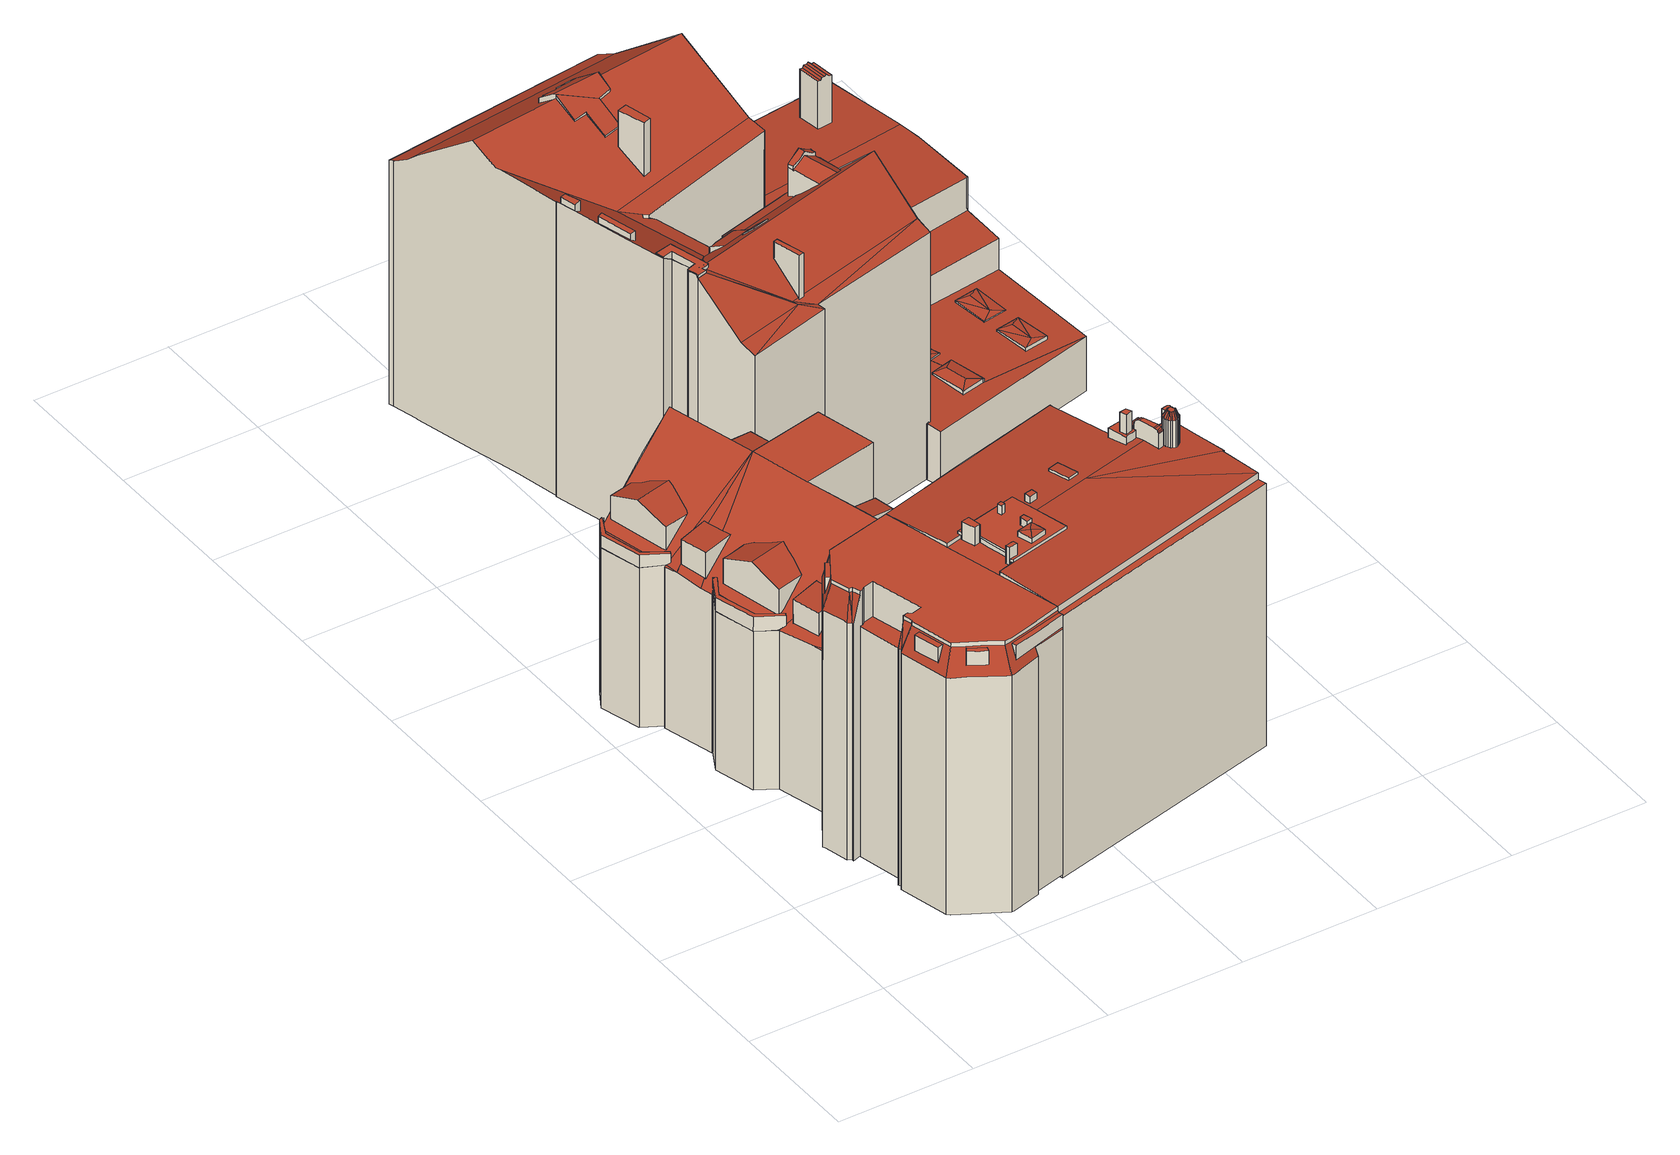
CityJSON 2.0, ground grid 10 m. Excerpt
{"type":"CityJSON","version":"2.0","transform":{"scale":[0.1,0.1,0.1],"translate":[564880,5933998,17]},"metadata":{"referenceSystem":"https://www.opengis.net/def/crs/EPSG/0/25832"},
"CityObjects":{
"building1":{"type":"Building","attributes":{"Grundfläche 2D":"112.129531","Grundhöhe NN":"19.241"},"children":["building1-1","building1-2","building1-3","building1-4"],"geometry":[{"type":"Solid","lod":"3","boundaries":[[[[0,1,2,3,4,5,6,7,8,9]],[[10,11,12,13,14,15]],[[14,16,17,15]],[[18,19,20,21,17,16]],[[22,21,20]],[[22,23,24,25]],[[22,25,21]],[[26,27,28,29,30,31,32,33,34,35,36,37,38,39,40,41,42,43,44,45,46,47,48,49]],[[50,51,52]],[[52,51,53,54,55]],[[56,57,51]],[[51,57,53]],[[56,58,59,57]],[[6,60,61,59,58,62,63,64,65,7]],[[66,67,68,69,70,71,72,73,74]],[[37,10,15,38]],[[38,15,17,39]],[[17,21,40,39]],[[40,21,25,41]],[[41,25,24,42]],[[55,54,53,26,49]],[[53,57,27,26]],[[27,57,59,28]],[[28,59,61,60,6,30,29]],[[31,30,6,5,4,3,33,32]],[[75,73,72,71,76,77]],[[1,0,78,79]],[[1,79,80,81,34,33,3,2]],[[82,83,84,85,86,13,12,11,10,37,36,35,34,81,87]],[[14,13,86,88]],[[16,14,88,89]],[[90,20,19,18,16,89,91]],[[22,20,90,92]],[[23,22,92,93]],[[43,42,24,23,93,76,71,70]],[[43,70,69,44]],[[44,69,68,45]],[[45,68,67,46]],[[46,67,66,47]],[[47,66,74,48]],[[75,94,95,50,52,55,49,48,74,73]],[[51,50,95,96]],[[56,51,96,97]],[[58,56,97,98]],[[99,7,65,64,63,62,58,98,100]],[[101,9,8,7,99,102]],[[0,9,101,78]],[[94,75,77,76,93,92,90,91,89,88,86,85,84,83,82,87,81,80,79,78,101,102,99,100,98,97,96,95]]]],"semantics":{"surfaces":[{"type":"RoofSurface"},{"type":"WallSurface"},{"type":"GroundSurface"}],"values":[[0,0,0,0,0,0,0,0,0,0,0,0,0,0,0,1,1,1,1,1,1,1,1,1,1,1,1,1,1,1,1,1,1,1,1,1,1,1,1,1,1,1,1,1,1,1,1,2]]}}]},
"building1-1":{"type":"BuildingInstallation","parents":["building1"],"geometry":[{"type":"MultiSurface","lod":"3","boundaries":[[[103,104,105,106]],[[104,103,107]],[[107,108,105,104]],[[106,105,108]]],"semantics":{"surfaces":[{"type":"RoofSurface"},{"type":"WallSurface"}],"values":[0,1,1,1]}}]},
"building1-2":{"type":"BuildingInstallation","parents":["building1"],"geometry":[{"type":"MultiSurface","lod":"3","boundaries":[[[109,110,111,112,2]],[[110,109,113]],[[0,1,112,111,110,113,114]],[[2,112,1]]],"semantics":{"surfaces":[{"type":"RoofSurface"},{"type":"WallSurface"}],"values":[0,1,1,1]}}]},
"building1-3":{"type":"BuildingInstallation","parents":["building1"],"geometry":[{"type":"MultiSurface","lod":"3","boundaries":[[[115,116,117,118,119]],[[119,120,115]],[[121,117,116,115,120,122]],[[117,121,118]]],"semantics":{"surfaces":[{"type":"RoofSurface"},{"type":"WallSurface"}],"values":[0,1,1,1]}}]},
"building1-4":{"type":"BuildingInstallation","parents":["building1"],"geometry":[{"type":"MultiSurface","lod":"3","boundaries":[[[123,124,125,126]],[[123,126,127]],[[123,127,128,124]],[[125,124,128]]],"semantics":{"surfaces":[{"type":"RoofSurface"},{"type":"WallSurface"}],"values":[0,1,1,1]}}]},
"building2":{"type":"Building","attributes":{"Grundfläche 2D":"242.272488","Grundhöhe NN":"19.209"},"children":["building2-1","building2-2","building2-3","building2-4","building2-5","building2-6","building2-7","building2-8"],"geometry":[{"type":"MultiSurface","lod":"3","boundaries":[[[129,130,131,132,133,134,135]],[[134,136,137,138,139,140,135]],[[141,142,143,144,145]],[[146,147,148,149,150,151]],[[152,153,154,155,146,151,156]],[[157,158,159]],[[160,161,162,163,164,158,157]],[[143,165,166,167,168,169,170,171,164,163,162,161,160,172,173,144],[129,135,140,139,138,174,175,176,177,131,130]],[[178,144,173,179,180,181,182,183,184,185,186]],[[173,187,179]],[[143,188,189]],[[190,143,189,191,192]],[[192,191,193,194,195,196,143,190]],[[197,198,199,200,199,201,202,203,143,196],[149,148,147,146,155,154,153,204,205,200]],[[206,202,201,199,198,207]],[[208,207,198]],[[209,210,202]],[[143,203,202,210,211,212]],[[210,167,166,165,143,212,211]],[[171,170,169,213,214,164]],[[215,216,217,218,182,181,180]],[[215,180,179,219]],[[133,176,175,136,134]],[[137,136,175,174,138]],[[133,132,131,177,176]],[[143,142,188]],[[178,186,141,145,144]],[[186,188,142,141]],[[151,150,200,205,204,152,156]],[[153,152,204]],[[200,150,149]],[[184,183,220,218,217]],[[219,179,187]],[[187,221,215,219]],[[221,222,216,215]],[[222,184,217,216]],[[160,157,159,223,86]],[[172,160,86,85]],[[187,173,172,85,224]],[[221,187,224,225]],[[222,221,225,226]],[[184,222,226,227]],[[228,229,230,231,194,193,191,189,188,186,185,184,227,232]],[[198,197,196,195,194,231,233]],[[208,198,233,234]],[[207,208,234,235]],[[206,207,235,236]],[[202,206,236,237]],[[209,202,237,238]],[[168,167,210,209,238,239]],[[169,168,239,240]],[[213,169,240,241]],[[214,213,241,242]],[[164,214,242,243]],[[159,158,164,243,223]],[[228,232,227,226,225,224,85,86,223,243,242,241,240,239,238,237,236,235,234,233,231,230,229]]],"semantics":{"surfaces":[{"type":"RoofSurface"},{"type":"WallSurface"},{"type":"GroundSurface"}],"values":[0,0,0,0,0,0,0,0,0,0,0,0,0,0,0,0,0,0,0,0,0,0,1,1,1,1,1,1,1,1,1,1,1,1,1,1,1,1,1,1,1,1,1,1,1,1,1,1,1,1,1,1,1,1,1,2]}}]},
"building2-1":{"type":"BuildingInstallation","parents":["building2"],"geometry":[{"type":"MultiSurface","lod":"3","boundaries":[[[244,245,246,247]],[[246,245,248]],[[244,247,249]],[[245,244,249,248]]],"semantics":{"surfaces":[{"type":"RoofSurface"},{"type":"WallSurface"}],"values":[0,1,1,1]}}]},
"building2-2":{"type":"BuildingInstallation","parents":["building2"],"geometry":[{"type":"MultiSurface","lod":"3","boundaries":[[[250,218,220,251,252]],[[252,251,253]],[[218,250,182]],[[251,220,183,253]]],"semantics":{"surfaces":[{"type":"RoofSurface"},{"type":"WallSurface"}],"values":[0,1,1,1]}}]},
"building2-3":{"type":"BuildingInstallation","parents":["building2"],"geometry":[{"type":"MultiSurface","lod":"3","boundaries":[[[254,255,256,257]],[[256,255,258,259]],[[254,257,260]],[[261,258,255,254,260]]],"semantics":{"surfaces":[{"type":"RoofSurface"},{"type":"WallSurface"}],"values":[0,1,1,1]}}]},
"building2-4":{"type":"BuildingInstallation","parents":["building2"],"geometry":[{"type":"MultiSurface","lod":"3","boundaries":[[[161,262,263,264,265]],[[264,263,266,267]],[[265,264,267]],[[263,262,162,266]]],"semantics":{"surfaces":[{"type":"RoofSurface"},{"type":"WallSurface"}],"values":[0,1,1,1]}}]},
"building2-5":{"type":"BuildingInstallation","parents":["building2"],"geometry":[{"type":"MultiSurface","lod":"3","boundaries":[[[268,269,270,271,272,273,274,275,276,277,278,279,280]],[[281,163,282,272,271,270]],[[282,283,273,272]],[[284,274,273,283,171]],[[275,274,284,285]],[[170,286,287,277,276,275,285]],[[278,277,287,288]],[[288,289,169,213,268,280,279,278]],[[213,214,269,268]],[[164,281,270,269,214]]],"semantics":{"surfaces":[{"type":"RoofSurface"},{"type":"WallSurface"}],"values":[0,1,1,1,1,1,1,1,1,1]}}]},
"building2-6":{"type":"BuildingInstallation","parents":["building2"],"geometry":[{"type":"MultiSurface","lod":"3","boundaries":[[[212,290,291,292,293,294,165]],[[166,295,293,292,291,211]],[[293,295,294]],[[291,290,211]]],"semantics":{"surfaces":[{"type":"RoofSurface"},{"type":"WallSurface"}],"values":[0,1,1,1]}}]},
"building2-7":{"type":"BuildingInstallation","parents":["building2"],"geometry":[{"type":"MultiSurface","lod":"3","boundaries":[[[296,297,298,299,300,301,302,303,304,305,306,307,306]],[[308,301,300,309,203]],[[301,308,310,311,201,312,304,303,302]],[[305,304,312,313]],[[306,305,313,199]],[[307,306,199,314]],[[198,296,306,199]],[[198,208,297,296]],[[208,207,298,297]],[[207,206,299,298]],[[299,206,202,309,300]]],"semantics":{"surfaces":[{"type":"RoofSurface"},{"type":"WallSurface"}],"values":[0,1,1,1,1,1,1,1,1,1,1]}}]},
"building2-8":{"type":"BuildingInstallation","parents":["building2"],"geometry":[{"type":"MultiSurface","lod":"3","boundaries":[[[315,316,317,318,190]],[[317,319,318]],[[316,315,320]],[[192,319,317,316,320]]],"semantics":{"surfaces":[{"type":"RoofSurface"},{"type":"WallSurface"}],"values":[0,1,1,1]}}]},
"building3":{"type":"Building","attributes":{"Grundfläche 2D":"284.206562","Grundhöhe NN":"18.857"},"children":["building3-1","building3-2","building3-3","building3-4","building3-5","building3-6","building3-7","building3-8","building3-9","building3-10","building3-11","building3-12","building3-13"],"geometry":[{"type":"MultiSurface","lod":"3","boundaries":[[[321,322,323,324,325,326,327,328,329,330,331,332,333,334],[335,336,337,338,339],[340,341,342,343],[344,345,346,347]],[[348,349,350,351,352,353,33,354]],[[348,354,355]],[[356,357,358,359,360,361,362,348,355,363]],[[364,365,357,366,365]],[[367,368,369,364,365,366]],[[361,360,359,358,357,365,364,370,371,372,373,374,375,376,37,377,378,379,380,381,382,383,384,349,348,362]],[[385,386,387,388]],[[389,390,391,392,393]],[[394,395,396,35,34,397,398,399,400,401,402,403]],[[404,398,397]],[[405,406,407,408,409,410,411,412,413,414,415,416,417,418,419,420,421,422,423]],[[388,387,354,33]],[[375,374,389,393,37,376]],[[424,425,328,327,426]],[[427,351,332,331]],[[351,350,333,332]],[[350,349,384,334,333]],[[383,382,381,380,323,322,321,334,384]],[[380,379,428,325,324,323]],[[391,429,430,431,432,433,35,378,377,37,393,392]],[[378,35,396,379]],[[428,379,396,395]],[[428,395,394,434]],[[434,394,403,426]],[[425,424,426,403,402,401]],[[425,401,400,435]],[[435,400,399,436]],[[436,399,398,427]],[[427,398,404,351]],[[353,352,351,404,397,34]],[[385,388,33,353,34,437,438,439]],[[386,385,439,440]],[[440,441,442,355,354,387,386]],[[363,355,442,443]],[[444,445,446,414,367,366,357,356,363,443,447]],[[411,410,370,364,369,368,367,414,413,412]],[[370,410,409,371]],[[371,409,408,372]],[[448,449,390,389,374,373,372,408,407,450]],[[391,390,449,429]],[[415,414,446,451]],[[452,417,416,415,451,453]],[[418,417,452,454]],[[419,418,454,455]],[[420,419,455,456]],[[421,420,456,457]],[[422,421,457,458]],[[459,405,423,422,458,460]],[[406,405,459,461]],[[407,406,461,450]],[[34,35,433,437]],[[444,447,443,442,441,440,439,438,437,433,432,431,430,429,449,448,450,461,459,460,458,457,456,455,454,452,453,451,446,445]]],"semantics":{"surfaces":[{"type":"RoofSurface"},{"type":"WallSurface"},{"type":"GroundSurface"}],"values":[0,0,0,0,0,0,0,0,0,0,0,0,1,1,1,1,1,1,1,1,1,1,1,1,1,1,1,1,1,1,1,1,1,1,1,1,1,1,1,1,1,1,1,1,1,1,1,1,1,1,1,1,2]}}]},
"building3-1":{"type":"BuildingInstallation","parents":["building3"],"geometry":[{"type":"MultiSurface","lod":"3","boundaries":[[[462,463,464,465]],[[465,464,466,467]],[[462,465,467,468]],[[463,462,468,469]],[[464,463,469,466]]],"semantics":{"surfaces":[{"type":"RoofSurface"},{"type":"WallSurface"}],"values":[0,1,1,1,1]}}]},
"building3-2":{"type":"BuildingInstallation","parents":["building3"],"geometry":[{"type":"MultiSurface","lod":"3","boundaries":[[[470,471,472,473,474,475,476,477,478,479,480,481,482,483]],[[475,474,484,485]],[[485,486,476,475]],[[478,477,476,486,358,365]],[[479,478,365,487]],[[487,368,480,479]],[[368,369,364,482,481,480]],[[364,488,483,482]],[[488,489,470,483]],[[489,490,471,470]],[[490,359,472,471]],[[473,472,359,491]]],"semantics":{"surfaces":[{"type":"RoofSurface"},{"type":"WallSurface"}],"values":[0,1,1,1,1,1,1,1,1,1,1,1]}}]},
"building3-3":{"type":"BuildingInstallation","parents":["building3"],"geometry":[{"type":"MultiSurface","lod":"3","boundaries":[[[492,493,494,495,496,497]],[[435,400,401,498,499,493,492,497,496,329,328,425]],[[499,398,494,493]],[[399,436,427,331,330,495,494,398]],[[495,330,329,496]],[[435,436,399,400]]],"semantics":{"surfaces":[{"type":"RoofSurface"},{"type":"WallSurface"}],"values":[0,1,1,1,1,1]}}]},
"building3-4":{"type":"BuildingInstallation","parents":["building3"],"geometry":[{"type":"MultiSurface","lod":"3","boundaries":[[[500,501,502,503,504,505]],[[501,326,325,502]],[[428,434,394,395]],[[395,506,507,504,503,502,325,428]],[[507,508,505,504]],[[500,505,508,403]],[[426,327,500,403]],[[500,327,326,501]],[[434,426,403,394]]],"semantics":{"surfaces":[{"type":"RoofSurface"},{"type":"WallSurface"}],"values":[0,1,1,1,1,1,1,1,1]}}]},
"building3-5":{"type":"BuildingInstallation","parents":["building3"],"geometry":[{"type":"MultiSurface","lod":"3","boundaries":[[[509,510,511]],[[512,510,509]],[[513,514,510,512]],[[511,510,514]],[[509,511,338,337]],[[512,509,337,336]],[[339,514,513,512,336,335]],[[511,514,339,338]]],"semantics":{"surfaces":[{"type":"RoofSurface"},{"type":"WallSurface"}],"values":[0,0,0,0,1,1,1,1]}}]},
"building3-6":{"type":"BuildingInstallation","parents":["building3"],"geometry":[{"type":"MultiSurface","lod":"3","boundaries":[[[515,516,517,518]],[[518,517,345,344]],[[515,518,344,347]],[[516,515,347,346]],[[517,516,346,345]]],"semantics":{"surfaces":[{"type":"RoofSurface"},{"type":"WallSurface"}],"values":[0,1,1,1,1]}}]},
"building3-7":{"type":"BuildingInstallation","parents":["building3"],"geometry":[{"type":"MultiSurface","lod":"3","boundaries":[[[519,520,521,522,523,524,525],[526,527,528,529]],[[530,525,524,531]],[[532,533,521,520,519,525,530,534]],[[533,535,536,523,522,521]],[[524,523,536,531]]],"semantics":{"surfaces":[{"type":"RoofSurface"},{"type":"WallSurface"}],"values":[0,1,1,1,1]}}]},
"building3-8":{"type":"BuildingInstallation","parents":["building3"],"geometry":[{"type":"MultiSurface","lod":"3","boundaries":[[[537,538,539,540,541,542,543,544,545,546]],[[547,484,474,546,545]],[[474,473,537,546]],[[473,491,548,549,539,538,537]]],"semantics":{"surfaces":[{"type":"RoofSurface"},{"type":"WallSurface"}],"values":[0,1,1,1]}}]},
"building3-9":{"type":"BuildingInstallation","parents":["building3"],"geometry":[{"type":"MultiSurface","lod":"3","boundaries":[[[550,551,552,553]],[[553,552,529,528]],[[550,553,528,527]],[[551,550,527,526]],[[551,526,529,552]]],"semantics":{"surfaces":[{"type":"RoofSurface"},{"type":"WallSurface"}],"values":[0,1,1,1,1]}}]},
"building3-10":{"type":"BuildingInstallation","parents":["building3"],"geometry":[{"type":"MultiSurface","lod":"3","boundaries":[[[554,555,556,557]],[[557,556,558,559]],[[554,557,559,560]],[[555,554,560,561]],[[556,555,561,558]]],"semantics":{"surfaces":[{"type":"RoofSurface"},{"type":"WallSurface"}],"values":[0,1,1,1,1]}}]},
"building3-11":{"type":"BuildingInstallation","parents":["building3"],"geometry":[{"type":"MultiSurface","lod":"3","boundaries":[[[562,563,564,565]],[[566,567,564,563]],[[566,568,569,567]],[[568,570,571,569]],[[570,572,573,571]],[[572,574,575,573]],[[575,574,576,577]],[[578,579,577,576]],[[578,580,581,579]],[[580,582,583,581]],[[582,584,585,583]],[[562,565,586,587]],[[587,588,563,562]],[[588,589,590,362,591,592,593,584,582,580,578,576,574,572,570,568,566,563]],[[593,594,585,584]],[[594,595,581,583,585]],[[577,579,581,595,596,597,598,361,599,600,601,602,586,565,564,567,569,571,573,575]]],"semantics":{"surfaces":[{"type":"RoofSurface"},{"type":"WallSurface"}],"values":[0,0,0,0,0,0,0,0,0,0,0,1,1,1,1,1,1]}}]},
"building3-12":{"type":"BuildingInstallation","parents":["building3"],"geometry":[{"type":"MultiSurface","lod":"3","boundaries":[[[603,604,605,606]],[[607,603,606,608]],[[605,604,609,610,611]],[[612,607,608,613]],[[614,612,613,615]],[[616,614,615,617]],[[618,619,616,617,620]],[[621,619,618,622]],[[623,621,622,624]],[[625,623,624,626]],[[627,625,626,628]],[[629,627,628,630]],[[629,630,631]],[[632,629,631,633]],[[632,633,634]],[[635,632,634,636]],[[637,635,636,638]],[[639,640,637,638,641]],[[640,639,642]],[[609,640,642,610]],[[635,637,640,609,604,603,607,612,614,616,619,621,623,625,627,629,632]],[[540,539,606,605]],[[643,608,606,539,549]],[[542,541,540,605,611,610]],[[643,644,613,608]],[[644,645,615,613]],[[645,646,647,617,615]],[[648,618,620,617,647,649]],[[648,650,622,618]],[[650,651,624,622]],[[651,652,626,624]],[[652,653,628,626]],[[630,628,653,654]],[[654,655,631,630]],[[655,656,633,631]],[[656,657,634,633]],[[657,658,636,634]],[[658,659,638,636]],[[547,545,544,639,641,638,659]],[[544,543,642,639]],[[543,542,610,642]]],"semantics":{"surfaces":[{"type":"RoofSurface"},{"type":"WallSurface"}],"values":[0,0,0,0,0,0,0,0,0,0,0,0,0,0,0,0,0,0,0,0,0,1,1,1,1,1,1,1,1,1,1,1,1,1,1,1,1,1,1,1,1]}}]},
"building3-13":{"type":"BuildingInstallation","parents":["building3"],"geometry":[{"type":"MultiSurface","lod":"3","boundaries":[[[660,661,662,663]],[[663,662,341,340]],[[660,663,340,343]],[[661,660,343,342]],[[662,661,342,341]]],"semantics":{"surfaces":[{"type":"RoofSurface"},{"type":"WallSurface"}],"values":[0,1,1,1,1]}}]},
"building4":{"type":"Building","attributes":{"Grundfläche 2D":"397.072081","Grundhöhe NN":"18.043"},"children":["building4-1","building4-2","building4-3","building4-4","building4-5","building4-6","building4-7","building4-8"],"geometry":[{"type":"Solid","lod":"3","boundaries":[[[[664,665,666,667,668,669,670,671,672]],[[673,674,665]],[[674,675,676,666,665]],[[677,674,673,678,679,680]],[[681,682,683,684,685,686]],[[687,688,689,690,691,692,693,694,695,696,697,684,683,698,699,700,701]],[[702,697,696,703,704,705,706,707,708,701,700,709,710]],[[711,710,709]],[[712,713,714,710,711,715,716,717,718,719,720,721,722,723]],[[724,725,726,727]],[[728,727,726,729,730,731]],[[732,731,730,733]],[[734,732,733]],[[735,732,734]],[[736,732,735]],[[737,738,736]],[[739,740,741,736,738]],[[741,732,736]],[[727,742,741,740,739,738,743,744]],[[745,746,714,747,727,744,743,748,749,750,751,752,753]],[[754,755,756,757,758,759,752,751,750,749,760,761,762]],[[746,763,764,765,766,767,768,769,710,714]],[[769,770,771,772,702,710]],[[741,731,732]],[[741,742,727,728,731]],[[773,745,753,774,775,776,777]],[[778,724,727,712]],[[727,747,714,713,712]],[[752,774,753]],[[745,773,746]],[[759,775,774,752]],[[763,746,773,777,776,764]],[[669,668,667,694,693,692]],[[692,691,670,669]],[[691,690,671,670]],[[690,689,672,671]],[[689,688,664,672]],[[688,687,701,673,665,664]],[[678,673,701,708]],[[708,707,679,678]],[[707,706,680,679]],[[677,680,706,705]],[[674,677,705,704]],[[675,674,704,703]],[[695,694,667,666,676,675,703,696]],[[681,686,779,780]],[[781,782,783,784,785,786,787,717,716,715,711,709,700,699,698,683,682,681,780,788]],[[718,717,787,789]],[[790,722,721,720,719,718,789,791]],[[723,722,790,792]],[[712,723,792,793]],[[794,725,724,778,712,793,795]],[[796,730,729,726,725,794,797]],[[734,733,730,796,798]],[[735,734,798,799]],[[736,735,799,800]],[[737,736,800,801]],[[802,760,749,748,743,738,737,801,803]],[[761,760,802,804]],[[762,761,804,805]],[[755,754,762,805,806]],[[756,755,806,807]],[[758,757,756,807,808]],[[759,758,808,809]],[[776,775,759,809,810,764]],[[811,766,765,764,810,812]],[[813,768,767,766,811,814]],[[769,768,813,815]],[[770,769,815,816]],[[817,818,819,820,821,771,770,816]],[[772,771,821,822]],[[685,684,697,702,772,822,823]],[[824,825,826,827,779,686,685,823]],[[820,819,825,824]],[[827,826,818,817]],[[814,811,812,810,809,808,807,806,805,804,802,803,801,800,799,798,796,797,794,795,793,792,790,791,789,787,786,785,784,783,782,781,788,780,779,827,817,816,815,813]],[[821,820,824,823,822]],[[819,818,826,825]]]],"semantics":{"surfaces":[{"type":"RoofSurface"},{"type":"WallSurface"},{"type":"GroundSurface"},{"type":"OuterCeilingSurface"}],"values":[[0,0,0,0,0,0,0,0,0,0,0,0,0,0,0,0,0,0,0,0,0,0,0,0,0,0,0,0,1,1,1,1,1,1,1,1,1,1,1,1,1,1,1,1,1,1,1,1,1,1,1,1,1,1,1,1,1,1,1,1,1,1,1,1,1,1,1,1,1,1,1,1,1,1,1,2,2,3]]}}]},
"building4-1":{"type":"BuildingInstallation","parents":["building4"],"geometry":[{"type":"MultiSurface","lod":"3","boundaries":[[[828,829,830,831]],[[832,833,829,828]],[[740,834,830,829,833]],[[834,835,831,830]],[[739,832,828,831,835]]],"semantics":{"surfaces":[{"type":"RoofSurface"},{"type":"WallSurface"}],"values":[0,1,1,1,1]}}]},
"building4-2":{"type":"BuildingInstallation","parents":["building4"],"geometry":[{"type":"MultiSurface","lod":"3","boundaries":[[[836,837,838,839]],[[836,839,840,841]],[[839,838,842,840]],[[837,836,841,843]],[[838,837,843,842]]],"semantics":{"surfaces":[{"type":"RoofSurface"},{"type":"WallSurface"}],"values":[0,1,1,1,1]}}]},
"building4-3":{"type":"BuildingInstallation","parents":["building4"],"geometry":[{"type":"MultiSurface","lod":"3","boundaries":[[[844,845,846,847,848,849,850,851,852,853,854]],[[855,856,857,858,849,848,859,860]],[[861,862,845,844,854,853,852,863,864,865,751]],[[866,750,867,868,869,870,857,856,855,860,871]],[[755,864,863,872,873,869,868,762,754]]],"semantics":{"surfaces":[{"type":"RoofSurface"},{"type":"WallSurface"}],"values":[0,0,1,1,1]}}]},
"building4-4":{"type":"BuildingInstallation","parents":["building4"],"geometry":[{"type":"MultiSurface","lod":"3","boundaries":[[[874,875,876,877,878,879,880,881,882,883,884,885,886,887,888,889,890]],[[882,881,891,721]],[[721,722,883,882]],[[722,723,884,883]],[[723,712,885,884]],[[712,778,724,725,887,886,885]],[[889,888,887,725,726,729,730]],[[731,890,889,730]],[[892,874,890,731]],[[892,728,742,893,877,876,875,874]],[[879,878,877,893,744,894,747,713,891,881,880]]],"semantics":{"surfaces":[{"type":"RoofSurface"},{"type":"WallSurface"}],"values":[0,1,1,1,1,1,1,1,1,1,1]}}]},
"building4-5":{"type":"BuildingInstallation","parents":["building4"],"geometry":[{"type":"MultiSurface","lod":"3","boundaries":[[[895,896,897,898]],[[898,897,899,900]],[[895,898,900,901]],[[896,895,901,902]],[[897,896,902,899]]],"semantics":{"surfaces":[{"type":"RoofSurface"},{"type":"WallSurface"}],"values":[0,1,1,1,1]}}]},
"building4-6":{"type":"BuildingInstallation","parents":["building4"],"geometry":[{"type":"MultiSurface","lod":"3","boundaries":[[[903,904,905,906,907]],[[908,903,907,909,910,911,912]],[[863,852,905,904]],[[850,849,858,857,910,909,907,906,905,852,851]],[[857,870,869,912,911,910]],[[869,873,872,863,904,903,908,912]]],"semantics":{"surfaces":[{"type":"RoofSurface"},{"type":"WallSurface"}],"values":[0,0,1,1,1,1]}}]},
"building4-7":{"type":"BuildingInstallation","parents":["building4"],"geometry":[{"type":"MultiSurface","lod":"3","boundaries":[[[913,914,915,916]],[[916,915,917,918]],[[913,916,918,919]],[[914,913,919,920]],[[915,914,920,917]]],"semantics":{"surfaces":[{"type":"RoofSurface"},{"type":"WallSurface"}],"values":[0,1,1,1,1]}}]},
"building4-8":{"type":"BuildingInstallation","parents":["building4"],"geometry":[{"type":"MultiSurface","lod":"3","boundaries":[[[921,922,923,924]],[[924,923,925,926]],[[921,924,926,927]],[[922,921,927,928]],[[923,922,928,925]]],"semantics":{"surfaces":[{"type":"RoofSurface"},{"type":"WallSurface"}],"values":[0,1,1,1,1]}}]},
"building5":{"type":"Building","attributes":{"Grundfläche 2D":"353.457776","Grundhöhe NN":"17.984"},"children":["building5-1","building5-2","building5-3","building5-4","building5-5","building5-6"],"geometry":[{"type":"Solid","lod":"3","boundaries":[[[[929,930,931,932,933,934,935,936]],[[934,937,938,935]],[[939,940,941,942,943,944,945,946],[947,948,947,940]],[[949,950,951,952,953,954]],[[955,956,957,958,959]],[[803,943,952,951,950,960,802]],[[954,953,952,943,942,941]],[[954,941,961,962,949]],[[957,956,963,964]],[[958,957,964,965]],[[966,967,968,969,823,959,958,965]],[[955,959,823,970]],[[932,949,962,971,933]],[[934,933,971,963,956,937]],[[937,956,955,938]],[[935,938,955,970,822,936]],[[929,936,822,821]],[[930,929,821,972]],[[932,931,930,972,960,950,949]],[[945,944,943,803,801]],[[946,945,801,973]],[[939,946,973,974]],[[940,939,974,975]],[[941,940,975,961]],[[976,977,978,979]],[[980,981,982,983]],[[984,985,967,966]],[[986,987,969,968]],[[985,984,977,976]],[[987,986,981,980]],[[988,989,990,991]],[[990,989,979,978]],[[982,988,991,983]],[[803,802,960,972,821,822,970,823,969,987,980,983,991,990,978,977,984,966,965,964,963,971,962,961,975,974,973,801]],[[979,989,988,982,981,986,968,967,985,976]]]],"semantics":{"surfaces":[{"type":"RoofSurface"},{"type":"WallSurface"},{"type":"GroundSurface"},{"type":"OuterCeilingSurface"}],"values":[[0,0,0,0,0,1,1,1,1,1,1,1,1,1,1,1,1,1,1,1,1,1,1,1,1,1,1,1,1,1,1,1,1,2,3]]}}]},
"building5-1":{"type":"BuildingInstallation","parents":["building5"],"geometry":[{"type":"MultiSurface","lod":"3","boundaries":[[[992,993,994,995]],[[996,992,995,997]],[[998,996,997,999]],[[1000,998,999,1001]],[[1002,1000,1001,1003]],[[1004,1002,1003,1005]],[[1006,1007,1008,1009,1010,1005,1003,1001,999,997,995,994,1011,1012]],[[1004,1005,1010,1013]],[[1014,1015,1016,1017,1018,993,992,996,998,1000,1002,1004,1013,1019]],[[994,993,1018,1011]]],"semantics":{"surfaces":[{"type":"RoofSurface"},{"type":"WallSurface"}],"values":[0,0,0,0,0,0,1,1,1,1]}}]},
"building5-2":{"type":"BuildingInstallation","parents":["building5"],"geometry":[{"type":"MultiSurface","lod":"3","boundaries":[[[1020,1021,1022]],[[1022,1023,1024]],[[1022,1021,1023]],[[1025,1021,1020]],[[1024,1021,1025]],[[1023,1021,1024]],[[1026,1027,1020,1022]],[[1027,1028,1025,1020]],[[1028,1029,1024,1025]],[[1029,1026,1022,1024]]],"semantics":{"surfaces":[{"type":"RoofSurface"},{"type":"WallSurface"}],"values":[0,0,0,0,0,0,1,1,1,1]}}]},
"building5-3":{"type":"BuildingInstallation","parents":["building5"],"geometry":[{"type":"MultiSurface","lod":"3","boundaries":[[[1030,1031,1032]],[[1033,1031,1030]],[[1034,1035,1031,1033]],[[1036,1035,1034]],[[1037,1032,1031,1035,1036]],[[1038,947,1030,1032]],[[947,1039,1033,1030]],[[1039,1040,1034,1033]],[[1040,1041,1036,1034]],[[1041,1042,1038,1032,1037,1036]]],"semantics":{"surfaces":[{"type":"RoofSurface"},{"type":"WallSurface"}],"values":[0,0,0,0,0,1,1,1,1,1]}}]},
"building5-4":{"type":"BuildingInstallation","parents":["building5"],"geometry":[{"type":"MultiSurface","lod":"3","boundaries":[[[1043,1044,1045]],[[1045,1044,1046]],[[1047,1048,1044,1043]],[[1049,1048,1047]],[[1046,1048,1049]],[[1044,1048,1046]],[[1050,1051,1046,1049]],[[1052,948,1053,1043,1045]],[[1050,1049,1047,1043,1053,1054]],[[1045,1046,1051,1052]]],"semantics":{"surfaces":[{"type":"RoofSurface"},{"type":"WallSurface"}],"values":[0,0,0,0,0,0,1,1,1,1]}}]},
"building5-5":{"type":"BuildingInstallation","parents":["building5"],"geometry":[{"type":"MultiSurface","lod":"3","boundaries":[[[1055,1056,1057,1058]],[[1058,1057,1059]],[[1060,1061,1056,1055]],[[1062,1056,1061]],[[1063,1056,1062]],[[1059,1057,1063]],[[1063,1057,1056]],[[1062,1064,1065,1059,1063]],[[1066,1058,1059,1065]],[[1055,1058,1066,1067,1061,1060]],[[1064,1062,1061,1067]]],"semantics":{"surfaces":[{"type":"RoofSurface"},{"type":"WallSurface"}],"values":[0,0,0,0,0,0,0,1,1,1,1]}}]},
"building5-6":{"type":"BuildingInstallation","parents":["building5"],"geometry":[{"type":"MultiSurface","lod":"3","boundaries":[[[1068,1069,1070]],[[1070,1071,1072]],[[1069,1071,1070]],[[1073,1071,1068]],[[1068,1071,1069]],[[1074,1072,1071,1073]],[[1075,1076,1077,1068,1070]],[[1077,1078,1073,1068]],[[1079,1080,1072,1074,1073,1078]],[[1080,1075,1070,1072]]],"semantics":{"surfaces":[{"type":"RoofSurface"},{"type":"WallSurface"}],"values":[0,0,0,0,0,0,1,1,1,1]}}]}
},
"vertices":[
[124,17,211],[149,24,211],[148,27,222],[148,28,223],[123,21,223],[106,17,223],[101,16,223],[101,9,204],[103,9,204],[125,15,205],[113,167,223],[112,169,217],[112,170,213],[111,172,204],[60,159,204],[63,155,223],[41,130,204],[47,129,223],[42,128,204],[46,114,204],[46,110,204],[51,115,223],[49,109,204],[49,107,204],[55,109,223],[53,115,223],[65,66,226],[64,65,226],[72,33,226],[92,22,226],[101,16,226],[106,17,226],[123,21,226],[148,28,226],[136,75,226],[125,117,226],[125,118,226],[113,167,226],[63,155,226],[47,129,226],[51,115,226],[53,115,226],[55,109,226],[57,109,226],[59,111,226],[67,113,226],[77,74,226],[69,72,226],[67,74,226],[63,73,226],[58,71,204],[59,69,204],[62,72,218],[65,66,223],[64,70,223],[63,73,223],[57,66,204],[64,65,223],[66,29,204],[72,33,223],[92,22,223],[80,28,223],[68,27,204],[77,23,204],[88,16,204],[98,10,204],[69,72,199],[77,74,199],[67,113,199],[59,111,199],[57,109,199],[55,109,199],[55,108,199],[63,73,199],[67,74,199],[63,73,22],[55,109,22],[55,108,22],[124,17,22],[149,24,22],[148,28,22],[136,75,22],[125,118,22],[113,167,22],[112,169,22],[112,170,22],[111,172,22],[125,117,22],[60,159,22],[41,130,22],[46,110,22],[42,128,22],[49,109,22],[49,107,22],[62,72,22],[58,71,22],[59,69,22],[57,66,22],[66,29,22],[101,9,22],[68,27,22],[125,15,22],[103,9,22],
[65,58,222],[61,57,222],[66,38,222],[70,39,222],[61,57,210],[66,38,210],
[106,17,222],[107,13,222],[124,17,222],[149,24,222],[107,13,211],[119,16,211],
[78,25,222],[85,20,222],[90,18,222],[91,21,222],[80,28,222],[78,25,211],[90,18,211],[85,20,211],
[56,150,222],[48,138,222],[51,136,222],[59,148,222],[56,150,209],[48,138,209],
[73,240,175],[68,247,173],[64,252,170],[50,248,170],[45,247,170],[51,224,179],[79,231,179],[56,201,170],[60,202,170],[76,206,170],[78,218,174],[78,224,177],[163,257,205],[152,302,205],[94,288,207],[105,243,207],[160,256,205],[55,323,179],[48,334,175],[45,337,173],[41,344,170],[23,340,170],[28,317,179],[34,294,170],[52,298,170],[53,300,171],[55,319,178],[33,297,171],[62,160,147],[59,168,146],[61,160,146],[111,172,196],[82,184,171],[64,191,154],[56,194,147],[52,195,144],[60,270,171],[40,260,149],[36,258,144],[38,249,144],[39,250,146],[40,246,146],[51,199,144],[112,170,196],[123,173,207],[60,202,153],[56,201,150],[45,247,151],[50,248,156],[160,256,151],[159,182,170],[159,184,170],[153,207,169],[152,213,169],[169,217,151],[173,218,147],[164,253,147],[163,257,147],[180,187,148],[152,302,147],[152,305,146],[126,308,170],[148,322,146],[143,319,151],[145,334,146],[136,369,146],[108,363,175],[77,355,207],[54,350,185],[17,341,147],[17,340,147],[23,340,152],[29,291,146],[30,288,146],[33,288,149],[34,294,152],[33,297,152],[15,296,145],[7,326,145],[15,340,147],[28,287,146],[31,278,146],[35,279,150],[57,282,171],[30,233,144],[38,203,144],[179,191,169],[188,209,169],[173,218,169],[155,213,169],[180,187,170],[169,217,166],[179,191,148],[188,209,135],[61,160,22],[180,187,22],[179,191,22],[188,209,22],[173,218,22],[163,257,22],[152,302,22],[152,305,22],[136,369,22],[164,253,22],[17,341,22],[15,340,22],[7,326,22],[15,296,22],[30,288,22],[28,287,22],[38,249,22],[39,250,22],[30,233,22],[38,203,22],[52,195,22],
[164,237,166],[161,252,166],[142,247,170],[146,232,170],[161,252,151],[164,237,151],
[151,212,170],[166,232,166],[147,227,170],[166,232,151],
[140,333,166],[135,352,166],[117,347,170],[121,328,170],[135,352,151],[125,349,161],[140,333,151],[139,339,151],
[80,195,171],[59,190,168],[64,169,168],[84,174,171],[59,190,149],[64,169,150],
[30,233,155],[38,203,155],[56,193,155],[56,194,155],[57,195,155],[54,197,155],[41,205,155],[33,234,155],[42,249,155],[42,250,155],[40,251,155],[40,250,155],[39,250,155],[56,193,147],[57,195,149],[54,197,147],[41,205,144],[33,234,145],[42,249,149],[42,250,149],[40,251,147],[40,250,146],
[56,285,171],[35,279,169],[40,260,169],[40,259,169],[62,264,171],[40,259,149],
[17,341,155],[15,340,155],[7,326,155],[15,296,155],[32,286,155],[33,288,155],[32,289,155],[30,290,155],[17,298,155],[10,326,155],[17,340,155],[18,340,155],[33,288,150],[32,286,148],[32,289,148],[30,290,147],[17,298,145],[10,326,146],[18,340,147],
[129,300,170],[147,304,166],[143,320,166],[124,316,170],[143,320,151],[147,304,151],
[143,124,231],[142,123,231],[136,122,231],[137,120,231],[137,119,231],[143,120,231],[145,110,231],[151,84,231],[152,84,231],[153,81,231],[147,80,231],[148,78,231],[195,89,231],[184,133,231],[178,94,231],[179,89,231],[167,86,231],[164,97,231],[176,100,231],[172,106,231],[175,107,231],[177,101,231],[173,100,231],[168,121,231],[167,124,231],[170,125,231],[171,122,231],[233,125,230],[189,114,230],[195,89,229],[148,78,229],[147,78,229],[136,75,229],[328,75,226],[321,104,228],[316,126,229],[311,144,230],[310,144,230],[304,142,230],[301,142,230],[289,139,230],[285,138,230],[322,104,228],[304,147,230],[310,145,230],[311,145,230],[310,149,230],[309,148,230],[308,148,230],[300,146,230],[296,161,229],[272,155,229],[260,203,226],[260,205,226],[181,185,226],[147,176,226],[125,118,229],[125,117,229],[137,120,229],[136,122,229],[142,123,229],[143,124,229],[166,129,229],[184,133,229],[149,24,221],[330,69,221],[328,75,221],[148,28,221],[260,205,221],[259,207,221],[112,170,221],[112,169,221],[113,167,221],[143,120,226],[137,119,226],[137,120,226],[147,78,226],[147,80,226],[153,81,226],[152,84,226],[151,84,226],[146,103,226],[145,110,226],[148,78,226],[294,209,58],[293,212,58],[260,203,58],[272,155,58],[296,161,58],[300,146,58],[304,147,58],[308,148,58],[309,148,58],[310,149,58],[318,151,58],[313,171,58],[313,172,58],[314,173,58],[311,183,58],[310,183,58],[307,195,58],[298,192,58],[297,197,58],[146,103,230],[151,84,229],[145,110,230],[147,80,229],[137,119,229],[112,170,19],[112,169,19],[113,167,19],[125,118,19],[125,117,19],[143,120,229],[152,84,229],[153,81,229],[136,75,19],[148,28,19],[149,24,19],[330,69,19],[328,75,19],[321,104,19],[322,104,19],[311,144,19],[311,145,19],[310,149,19],[316,126,19],[260,205,19],[259,207,19],[260,203,19],[318,151,19],[313,172,19],[313,171,19],[314,173,19],[311,183,19],[310,183,19],[307,195,19],[298,192,19],[294,209,19],[297,197,19],[293,212,19],
[223,129,232],[231,131,232],[227,147,231],[219,145,231],[227,147,229],[219,145,229],[223,129,230],[231,131,230],
[305,144,241],[304,143,241],[304,142,241],[300,139,241],[306,136,241],[309,141,241],[309,142,241],[310,144,241],[310,145,241],[310,147,241],[309,148,241],[308,148,241],[304,147,241],[305,145,241],[306,136,230],[309,141,230],[309,142,230],[310,147,230],[305,145,230],[305,144,230],[304,143,230],[300,139,230],
[147,83,240],[146,83,240],[147,80,240],[153,81,240],[152,84,240],[151,84,240],[147,83,226],[146,83,226],
[145,110,240],[143,120,240],[137,119,240],[139,112,240],[140,109,240],[144,110,240],[139,112,226],[140,109,226],[144,110,226],
[167,86,235],[171,93,236],[164,97,235],[179,89,235],[178,94,235],[176,100,235],
[171,122,238],[170,125,238],[167,124,238],[168,121,238],
[275,141,236],[280,142,236],[282,143,236],[282,144,236],[278,156,236],[269,154,236],[273,140,236],[280,144,236],[275,142,236],[273,147,236],[278,148,236],[273,140,230],[269,154,229],[280,142,230],[282,143,230],[275,141,230],[282,144,230],[278,156,229],
[300,139,243],[297,133,243],[297,132,243],[298,132,243],[299,132,243],[300,132,243],[301,131,243],[302,130,243],[303,129,243],[306,136,243],[303,129,229],[297,133,230],[297,132,230],
[275,142,251],[280,144,251],[278,148,251],[273,147,251],
[190,122,235],[196,124,235],[195,128,235],[189,127,235],[195,128,229],[189,127,229],[190,122,230],[196,124,230],
[282,146,237],[282,145,239],[286,147,239],[286,147,237],[282,145,241],[286,146,241],[283,144,242],[287,145,242],[283,143,243],[287,144,243],[284,141,244],[287,142,244],[287,130,244],[291,131,244],[287,129,244],[291,130,244],[288,127,243],[292,129,243],[288,127,242],[292,128,242],[288,126,242],[292,127,242],[288,126,241],[292,127,241],[286,147,229],[282,146,229],[282,145,230],[283,143,230],[284,141,230],[287,129,230],[288,127,229],[288,126,229],[292,127,229],[292,128,230],[292,129,230],[291,130,230],[291,131,230],[287,144,230],[287,145,230],[286,146,230],[286,147,230],
[297,130,255],[298,130,255],[298,132,250],[297,132,250],[297,129,255],[295,132,250],[299,130,255],[300,132,250],[299,132,250],[296,129,255],[294,131,250],[296,128,255],[293,129,250],[295,127,255],[293,128,250],[293,126,250],[296,127,255],[293,127,250],[296,126,255],[294,125,250],[296,125,255],[295,123,250],[297,125,255],[296,123,250],[298,125,255],[298,122,250],[299,125,255],[299,122,250],[301,123,250],[300,126,255],[302,124,250],[303,125,250],[301,127,255],[303,127,250],[300,128,255],[303,128,250],[302,130,250],[300,129,255],[303,129,250],[301,131,250],[295,132,230],[294,131,230],[293,129,230],[293,128,230],[293,128,229],[293,126,229],[293,127,229],[294,125,229],[295,123,229],[296,123,229],[298,122,229],[299,122,229],[301,123,229],[302,124,229],[303,125,229],[303,127,229],[303,128,229],
[173,100,237],[177,101,237],[175,107,237],[172,106,237],
[161,628,242],[164,616,251],[199,620,251],[195,637,238],[193,637,238],[177,633,240],[177,633,239],[166,631,240],[166,629,241],[165,615,251],[192,607,242],[202,610,243],[200,620,251],[196,590,230],[169,600,239],[179,602,240],[183,587,229],[82,672,199],[82,670,200],[85,660,206],[253,681,206],[249,695,198],[81,675,198],[164,616,247],[161,628,238],[166,629,237],[166,631,236],[177,633,235],[177,633,236],[193,637,234],[195,637,234],[199,620,247],[200,620,248],[267,628,248],[87,653,212],[87,652,213],[98,607,248],[165,615,248],[281,574,211],[202,610,241],[192,607,240],[196,590,229],[183,587,228],[179,602,238],[169,600,238],[103,589,236],[165,547,203],[104,586,236],[149,435,233],[154,441,229],[184,478,203],[108,570,236],[109,565,236],[115,538,236],[114,538,237],[118,524,237],[129,480,237],[135,458,237],[137,452,237],[144,454,232],[144,433,237],[142,433,237],[143,430,237],[150,432,237],[151,429,237],[144,427,237],[144,424,236],[151,426,236],[205,404,203],[154,391,203],[157,380,198],[220,397,198],[219,403,198],[318,427,198],[316,438,203],[212,411,203],[209,410,203],[204,409,203],[154,430,235],[307,473,237],[155,433,237],[194,469,213],[190,481,201],[154,438,233],[298,509,202],[298,509,201],[286,506,201],[266,501,201],[212,487,201],[215,475,213],[275,509,199],[270,508,199],[269,511,198],[264,510,198],[209,495,198],[211,487,201],[295,518,198],[281,514,198],[282,511,199],[192,481,201],[196,483,200],[195,485,200],[183,530,200],[180,532,201],[176,534,201],[178,538,201],[182,536,200],[283,560,208],[284,561,208],[190,481,206],[212,487,206],[211,487,206],[196,483,206],[192,481,206],[148,435,233],[81,675,10],[82,672,10],[87,652,10],[98,607,10],[103,589,10],[104,586,10],[108,570,10],[109,565,10],[115,538,10],[87,653,10],[114,538,10],[137,452,10],[135,458,10],[144,454,10],[149,435,10],[142,433,10],[148,435,10],[144,424,10],[144,427,10],[157,380,10],[220,397,10],[219,403,10],[318,427,10],[295,518,10],[298,509,10],[281,514,10],[282,511,10],[270,508,10],[269,511,10],[209,495,10],[211,487,10],[196,483,10],[183,530,10],[195,485,10],[176,534,10],[180,532,10],[178,538,10],[182,536,10],[251,553,10],[251,553,47],[278,559,47],[278,559,10],[283,560,10],[284,561,10],[249,695,10],[245,695,10],[245,695,47],[215,691,47],[215,691,10],
[207,431,236],[204,430,236],[209,409,236],[213,410,236],[207,431,223],[204,430,223],[209,409,202],[213,410,202],
[214,465,223],[202,462,223],[204,452,233],[216,455,233],[216,455,232],[214,465,222],[204,452,232],[202,462,222],
[268,496,221],[272,481,221],[273,481,222],[281,479,226],[283,478,227],[276,504,227],[271,503,224],[267,502,222],[266,502,221],[266,501,221],[267,501,221],[287,504,221],[286,506,221],[286,507,221],[283,506,223],[284,479,226],[291,486,221],[267,501,202],[268,496,206],[265,506,221],[265,506,199],[266,502,201],[286,506,202],[285,509,200],[285,511,199],[285,511,221],[285,509,221],[287,504,204],[275,509,227],[282,511,223],
[150,429,238],[151,429,238],[154,430,238],[156,431,238],[155,433,238],[155,436,238],[154,438,238],[148,461,238],[135,458,238],[137,452,238],[144,454,238],[149,435,238],[148,435,238],[142,433,238],[144,427,238],[144,424,238],[151,426,238],[148,461,228],[150,429,237],[156,431,235],[155,436,235],
[128,508,241],[124,506,241],[131,480,241],[135,481,241],[131,480,236],[135,481,233],[128,508,233],[124,506,236],
[275,509,230],[265,506,224],[266,502,224],[271,503,226],[276,504,230],[282,511,225],[283,506,225],[286,507,224],[285,509,224],[285,511,224],
[120,537,241],[116,536,241],[119,524,241],[124,526,241],[119,524,236],[124,526,233],[120,537,233],[116,536,236],
[200,562,251],[195,582,251],[188,580,251],[194,560,251],[188,580,223],[194,560,210],[200,562,210],[195,582,224],
[283,560,114],[288,536,112],[290,537,112],[433,558,113],[429,607,115],[426,623,116],[273,602,116],[284,561,114],[417,687,113],[257,667,113],[318,415,52],[448,448,52],[436,528,59],[394,522,59],[298,509,59],[316,438,53],[318,427,53],[315,426,53],[367,442,53],[351,476,56],[433,558,87],[290,537,83],[295,518,81],[298,509,80],[306,510,80],[436,528,83],[257,667,84],[417,687,84],[414,714,84],[414,716,84],[249,695,84],[290,537,10],[436,528,10],[433,558,10],[417,687,10],[414,714,10],[414,716,10],[294,701,10],[294,701,49],[257,696,49],[257,696,10],[257,667,10],[429,607,10],[288,536,10],[315,426,10],[318,415,10],[448,448,10],[316,540,49],[316,540,10],[320,512,10],[320,512,49],[294,537,10],[294,537,49],[301,509,49],[301,509,10],[298,672,10],[298,672,49],[263,668,49],[263,668,10],[304,495,49],[323,497,49],[323,497,10],[304,495,10],
[391,650,151],[393,650,151],[391,667,151],[389,667,151],[389,650,153],[387,667,153],[387,649,153],[385,666,153],[385,649,153],[383,666,153],[384,649,151],[382,666,151],[382,649,151],[380,666,151],[387,667,113],[385,666,113],[383,666,113],[382,666,113],[380,666,113],[391,667,113],[389,667,113],[382,649,114],[385,649,114],[387,649,114],[389,650,114],[391,650,114],[393,650,114],[384,649,114],
[407,454,56],[415,460,57],[402,479,57],[412,477,58],[420,482,57],[425,457,56],[402,479,55],[407,454,53],[425,457,53],[420,482,55],
[367,442,56],[357,446,58],[350,438,56],[368,442,56],[361,468,57],[353,461,59],[344,464,57],[350,441,56],[350,438,53],[368,442,53],[361,468,55],[344,464,55],[350,441,53],
[359,478,57],[348,480,59],[341,473,57],[335,498,59],[357,483,57],[344,496,60],[351,503,59],[351,503,58],[335,498,57],[341,473,56],[359,478,56],[357,483,56],
[307,502,59],[314,496,60],[311,504,60],[306,505,59],[315,508,59],[309,494,59],[310,492,59],[319,494,59],[318,497,59],[319,494,57],[315,508,58],[306,505,58],[310,492,57],
[395,515,60],[405,513,61],[413,518,60],[408,496,59],[418,493,57],[400,490,57],[416,493,57],[413,518,58],[399,516,58],[395,515,58],[400,490,56],[416,493,56],[418,493,56]
]}
